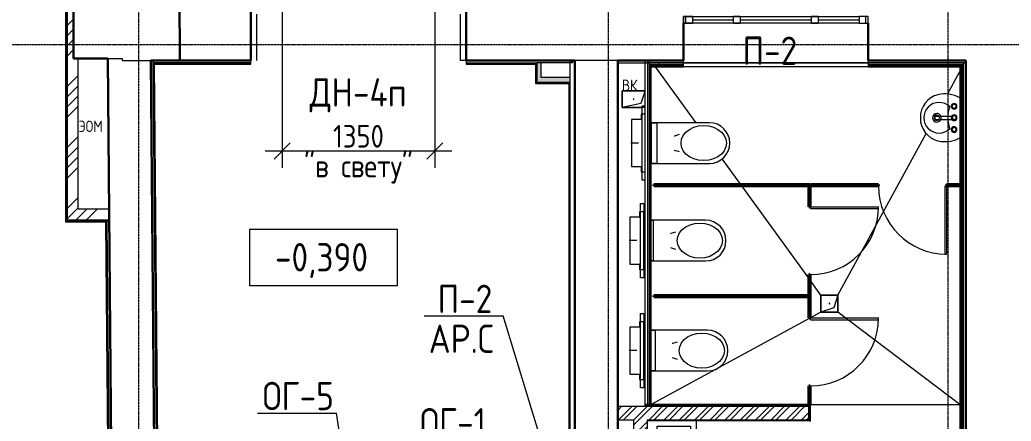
# Model space of a CAD drawing. Header units: millimetres. Extents: x -11345 to 411485, y -9810 to 73012.
# Drawn here: x 34003 to 42759, y 16919 to 20463 of the extents above; entities that cross this region are included whole.
import ezdxf

# ---------------------------------------------------------------- set-up
doc = ezdxf.new("R2010")
doc.units = ezdxf.units.MM
doc.linetypes.add('ADSK_Линия сетки', pattern=[25, 20, -2.5, 0, -2.5])
for name, color, linetype, lineweight in [('_ Окна', 7, 'Continuous', 9), ('Аннотация', 7, 'Continuous', 18), ('Двери', 7, 'Continuous', 9), ('Двери открывание', 7, 'Continuous', 9), ('Марки дверей', 7, 'Continuous', 20), ('Марки окон', 7, 'Continuous', 20), ('Обобщенные модели', 7, 'Continuous', 18), ('Окна', 7, 'Continuous', 9), ('Оси', 253, 'Continuous', 9), ('Отметки', 7, 'Continuous', 9), ('Перекрытие', 7, 'Continuous', 9), ('Размеры', 7, 'Continuous', 5), ('Сантехника', 7, 'Continuous', 18), ('Стены внутренние', 7, 'Continuous', 18), ('Стены несущие', 7, 'Continuous', 30), ('Стены отделка', 7, 'Continuous', 30), ('Стены штриховка', 7, 'Continuous', 9)]:
    doc.layers.add(name, color=color, linetype=linetype, lineweight=lineweight)
doc.styles.add('GOST Common_2', font='GOST_Common.ttf', dxfattribs={"width": 0.9, "height": 250})
doc.styles.add('GOST Common_3', font='GOST_Common.ttf', dxfattribs={"width": 0.9, "height": 250})
doc.styles.add('GOST Common_5', font='GOST_Common.ttf', dxfattribs={"width": 0.9, "height": 100})
doc.styles.add('GOST Common_7', font='GOST_Common.ttf', dxfattribs={"width": 0.9, "height": 200})
doc.dimstyles.new('ADSK_Основной_2_мм', dxfattribs={"dimscale": 304.8, "dimtxt": 201.142999, "dimasz": 0.463911, "dimexe": 0.492126, "dimexo": 0.492126, "dimgap": 0.098425, "dimtad": 1, "dimrnd": 0.01, "dimdsep": 46, "dimtxsty": 'GOST Common_7', "dimblk1": 'OBLIQUE', "dimblk2": 'OBLIQUE', "dimsah": 1, "dimcen": 0.09, "dimdle": 0.492126, "dimazin": 2, "dimtfac": 1, "dimtdec": 4, "dimtix": 1, "dimtmove": 0, "dimatfit": 3, "dimfxl": 1, "dimtvp": 1, "dimtolj": 1, "dimtzin": 0, "dimlwd": 20, "dimlwe": 20, "dimarcsym": 2})
pattern_1 = [(0, (32053.86, 0), (406.4, 101.6), [33.528, -271.272, 33.528, -271.272, -1625.6]), (0, (32053.86, 0), (406.4, 101.6), [-609.6, 33.528, -576.072, 33.528, -271.272, -711.2]), (0, (32053.86, 0), (406.4, 101.6), [-1524, 33.528, -169.672, 33.528, -474.472]), (120, (32206.26, 50.8), (-291.1882, 301.15272), [33.528, -271.272, 33.528, -271.272, -1625.6]), (120, (32206.26, 50.8), (-291.1882, 301.15272), [-609.6, 33.528, -576.072, 33.528, -271.272, -711.2]), (120, (32206.26, 50.8), (-291.1882, 301.15272), [-1524, 33.528, -169.672, 33.528, -474.472]), (240, (32257.06, 254), (-115.2118, -402.75272), [33.528, -271.272, 33.528, -271.272, -1625.6]), (240, (32257.06, 254), (-115.2118, -402.75272), [-609.6, 33.528, -576.072, 33.528, -271.272, -711.2]), (240, (32257.06, 254), (-115.2118, -402.75272), [-1524, 33.528, -169.672, 33.528, -474.472])]

# ---------------------------------------------------------------- blocks, each defined once
blk = doc.blocks.new('SND_Унитаз_Jika_Olymp_с_инсталяцией - Унитаз_ выпуск прямой_ установка на пол_693х360х360_ PN30_12_ ХВ резьба HP DN15_ К гл_ кон П DN100-V4-План 1-го этажа')
at = {"layer": 'Сантехника'}
for p, q in [((0, -61.7), (0, 6.3)), ((-255, -85), (-255, -125)), ((-208, -85), (-255, -85)), ((-208, 0), (-208, -85)), ((208, 0), (-208, 0)), ((208, -85), (208, 0)), ((255, -85), (208, -85)), ((255, -125), (255, -85)), ((-327.5, -94), (327.5, -94)), ((-327.5, -125), (-327.5, -94)), ((327.5, -125), (-327.5, -125)), ((-255, -125), (255, -125)), ((327.5, -94), (327.5, -125)), ((-180, -189), (-180, -687.1)), ((-180, -224), (-180, -189)), ((180, -224), (-180, -224)), ((180, -687.1), (180, -189)), ((180, -189), (180, -224))]:
    blk.add_line(p, q, dxfattribs=at)
at = {"layer": 'Сантехника', "flags": 128}
for points in [[(0, -836.5), (-34.5, -831.5), (-67.3, -816.7), (-96.6, -792.9), (-121.2, -761.2), (-139.7, -723.3), (-151.1, -681), (-155, -636.5), (-151.1, -592), (-139.7, -549.7), (-121.2, -511.8), (-96.6, -480.1), (-67.3, -456.3), (-34.5, -441.5), (0, -436.5)], [(-61.7, -376.2), (-71.7, -411.6), (-75, -420.3)], [(0, -436.5), (34.5, -441.5), (67.3, -456.3), (96.6, -480.1), (121.2, -511.8), (139.7, -549.7), (151.1, -592), (155, -636.5), (151.1, -681), (139.7, -723.3), (121.2, -761.2), (96.6, -792.9), (67.3, -816.7), (34.5, -831.5), (0, -836.5)], [(75, -420.3), (62.3, -378.9), (61.7, -376.2)]]:
    blk.add_lwpolyline(points, dxfattribs=at)
at = {"layer": 'Сантехника'}
blk.add_arc((0, -687.1), 180, 180, 360, dxfattribs=at)
blk = doc.blocks.new('131_Сантехническая перегородка_Дверь - СД-1-3905249-План 1-го этажа')
at = {"layer": 'Двери'}
for p, q in [((769, -8), (785, -8)), ((769, -8), (769, -608)), ((785, -8), (785, -608)), ((769, -608), (785, -608))]:
    blk.add_line(p, q, dxfattribs=at)
at = {"layer": 'Двери открывание'}
blk.add_arc((785, -8), 600, 180, 270, dxfattribs=at)
at = {"layer": 'Обобщенные модели', "lineweight": 40}
for p, q in [((185, -4), (185, 8)), ((970, 8), (785, 8)), ((785, 8), (785, -4)), ((970, -4), (970, 8)), ((785, -4), (970, -4))]:
    blk.add_line(p, q, dxfattribs=at)
blk.add_lwpolyline([(185, 8), (20, 8), (20, -4), (185, -4)], dxfattribs=at)
blk = doc.blocks.new('131_Сантехническая перегородка - СП-3 3-3867703-План 1-го этажа')
at = {"layer": 'Обобщенные модели', "lineweight": 40}
for p, q in [((1380, 8), (0, 8)), ((0, 8), (0, -4)), ((1380, -4), (1380, 8)), ((0, -4), (1380, -4))]:
    blk.add_line(p, q, dxfattribs=at)
blk = doc.blocks.new('131_Сантехническая перегородка_Дверь - СД-1 2-6230466-План 1-го этажа')
at = {"layer": 'Двери'}
for p, q in [((1184, -8), (1200, -8)), ((1184, -8), (1184, -608)), ((1200, -8), (1200, -608)), ((1184, -608), (1200, -608))]:
    blk.add_line(p, q, dxfattribs=at)
at = {"layer": 'Двери открывание'}
blk.add_arc((1200, -8), 600, 180, 270, dxfattribs=at)
at = {"layer": 'Обобщенные модели', "lineweight": 40}
for p, q in [((600, 8), (0, 8)), ((0, 8), (0, -4)), ((600, -4), (600, 8)), ((1311, 8), (1200, 8)), ((1200, 8), (1200, -4)), ((1311, -4), (1311, 8)), ((0, -4), (600, -4)), ((1200, -4), (1311, -4))]:
    blk.add_line(p, q, dxfattribs=at)
blk = doc.blocks.new('SND_Унитаз_Jika_Olymp_с_инсталяцией - Унитаз_ выпуск прямой_ установка на пол_693х360х360_ PN30_12_ ХВ резьба HP DN15_ К гл_ кон П DN100-711300-План 1-го этажа')
at = {"layer": 'Сантехника'}
for p, q in [((0, -61.7), (0, 6.3)), ((-255, -85), (-255, -125)), ((-208, -85), (-255, -85)), ((-208, 0), (-208, -85)), ((208, 0), (-208, 0)), ((208, -85), (208, 0)), ((255, -85), (208, -85)), ((255, -125), (255, -85)), ((-327.5, -94), (327.5, -94)), ((-327.5, -125), (-327.5, -94)), ((327.5, -125), (-327.5, -125)), ((-255, -125), (255, -125)), ((327.5, -94), (327.5, -125)), ((-180, -189), (-180, -670.2)), ((-180, -207.1), (-180, -189)), ((180, -207.1), (-180, -207.1)), ((180, -670.2), (180, -189)), ((180, -189), (180, -207.1))]:
    blk.add_line(p, q, dxfattribs=at)
at = {"layer": 'Сантехника', "flags": 128}
for points in [[(0, -819.6), (-34.5, -814.6), (-67.3, -799.8), (-96.6, -776), (-121.2, -744.3), (-139.7, -706.4), (-151.1, -664.1), (-155, -619.6), (-151.1, -575.1), (-139.7, -532.8), (-121.2, -494.9), (-96.6, -463.3), (-67.3, -439.4), (-34.5, -424.6), (0, -419.6)], [(-61.7, -359.3), (-71.7, -394.8), (-75, -403.4)], [(0, -419.6), (34.5, -424.6), (67.3, -439.4), (96.6, -463.3), (121.2, -494.9), (139.7, -532.8), (151.1, -575.1), (155, -619.6), (151.1, -664.1), (139.7, -706.4), (121.2, -744.3), (96.6, -776), (67.3, -799.8), (34.5, -814.6), (0, -819.6)], [(75, -403.4), (62.3, -362), (61.7, -359.3)]]:
    blk.add_lwpolyline(points, dxfattribs=at)
at = {"layer": 'Сантехника'}
blk.add_arc((0, -670.2), 180, 180, 360, dxfattribs=at)
blk = doc.blocks.new('SND_Унитаз_Jika_Olymp_с_инсталяцией - Унитаз_ выпуск прямой_ установка на пол_693х360х360_ PN30_12_ ХВ резьба HP DN15_ К гл_ кон П DN100-V5-План 1-го этажа')
at = {"layer": 'Сантехника'}
for p, q in [((0, -61.7), (0, 6.3)), ((-255, -85), (-255, -117.1)), ((-208, -85), (-255, -85)), ((-208, 0), (-208, -85)), ((208, 0), (-208, 0)), ((208, -85), (208, 0)), ((255, -85), (208, -85)), ((255, -117.1), (255, -85)), ((-327.5, -94), (327.5, -94)), ((-327.5, -117.1), (-327.5, -94)), ((-180, -174), (-180, -687.1)), ((180, -174), (-180, -174)), ((-180, -174), (180, -174)), ((-180, -224), (-180, -174)), ((-100, -173), (-100, -174)), ((-80, -173), (-100, -173)), ((-80, -173), (-100, -173)), ((-80, -174), (-80, -173)), ((-55, -173), (-55, -174)), ((55, -173), (-55, -173)), ((-53.1, -173), (-55, -173)), ((55, -173), (53.1, -173)), ((55, -174), (55, -173)), ((80, -173), (80, -174)), ((100, -173), (80, -173)), ((100, -173), (80, -173)), ((100, -174), (100, -173)), ((180, -687.1), (180, -174)), ((180, -174), (180, -224)), ((327.5, -94), (327.5, -117.1)), ((180, -224), (-180, -224))]:
    blk.add_line(p, q, dxfattribs=at)
at = {"layer": 'Сантехника', "flags": 128}
for points in [[(0, -836.5), (-34.5, -831.5), (-67.3, -816.7), (-96.6, -792.9), (-121.2, -761.2), (-139.7, -723.3), (-151.1, -681), (-155, -636.5), (-151.1, -592), (-139.7, -549.7), (-121.2, -511.8), (-96.6, -480.1), (-67.3, -456.3), (-34.5, -441.5), (0, -436.5)], [(-61.7, -376.2), (-71.7, -411.6), (-75, -420.3)], [(0, -436.5), (34.5, -441.5), (67.3, -456.3), (96.6, -480.1), (121.2, -511.8), (139.7, -549.7), (151.1, -592), (155, -636.5), (151.1, -681), (139.7, -723.3), (121.2, -761.2), (96.6, -792.9), (67.3, -816.7), (34.5, -831.5), (0, -836.5)], [(75, -420.3), (62.3, -378.9), (61.7, -376.2)]]:
    blk.add_lwpolyline(points, dxfattribs=at)
at = {"layer": 'Сантехника'}
blk.add_arc((0, -687.1), 180, 180, 360, dxfattribs=at)
blk = doc.blocks.new('GM_Отверстие прямоугольное _в плите_ - Отверстие-1400855-План 1-го этажа')
at = {"layer": 'Обобщенные модели'}
for p, q in [((-75, -75), (-75, 75)), ((-75, 75), (75, 75)), ((75, 75), (-75, 75)), ((-75, 75), (-75, -75)), ((-75, -75), (-37.5, 37.5)), ((-37.5, 37.5), (75, 75)), ((75, 75), (75, -75)), ((75, -75), (75, 75)), ((75, -75), (-75, -75)), ((-75, -75), (75, -75))]:
    blk.add_line(p, q, dxfattribs=at)
for start, end in [(360, 180), (180, 360), (60, 165), (300, 360), (195, 270)]:
    blk.add_arc((0, 0), 2.5, start, end, dxfattribs=at)
blk = doc.blocks.new('GM_Отверстие прямоугольное _в плите_ - Отверстие-1433035-План 1-го этажа')
at = {"layer": 'Обобщенные модели'}
for p, q in [((-98.8, 75), (101.2, 75)), ((-98.8, -67.8), (-63.7, 37.5)), ((101.2, 75), (-75.7, 75)), ((-63.7, 37.5), (101.2, 75)), ((101.2, 75), (101.2, -75)), ((101.2, -75), (101.2, 75)), ((101.2, -75), (-98.8, -75)), ((-98.8, -75), (101.2, -75))]:
    blk.add_line(p, q, dxfattribs=at)
for start, end in [(360, 180), (180, 360), (60, 165), (300, 360), (195, 270)]:
    blk.add_arc((0, 0), 2.5, start, end, dxfattribs=at)
blk = doc.blocks.new('ADSK_Умывальник с 3 смесителемями - Умывальник 3-6206144-План 1-го этажа')
at = {"layer": 'Сантехника'}
for p, q in [((935, 0), (935, -420)), ((-885, -370), (-885, -75)), ((-885, -75), (885, -75)), ((885, -75), (885, -370)), ((-500, -180), (-443, -180)), ((0, -180), (57, -180)), ((500, -180), (557, -180)), ((935, -420), (-932.7, -420)), ((885, -370), (-885, -370))]:
    blk.add_line(p, q, dxfattribs=at)
for centre in [(-500, -180), (0, -180), (500, -180)]:
    blk.add_circle(centre, 30, dxfattribs=at)
blk = doc.blocks.new('окно трехпол с фрамугой - 1590-2240_h___нов_ ок12-2116584-План 1-го этажа')
at = {"layer": '_ Окна', "lineweight": 18}
for p, q in [((-815, 75), (-815, 135)), ((-815, 135), (-735, 135)), ((-735, 135), (-735, 75)), ((-375, 75), (-375, 135)), ((-375, 135), (-315, 135)), ((-315, 135), (-315, 75)), ((315, 75), (315, 135)), ((315, 135), (375, 135)), ((375, 135), (375, 75)), ((735, 135), (735, 75)), ((815, 135), (735, 135)), ((815, 75), (815, 135)), ((-735, 75), (-815, 75)), ((-315, 75), (-375, 75)), ((375, 75), (315, 75)), ((735, 75), (815, 75))]:
    blk.add_line(p, q, dxfattribs=at)
at = {"layer": '_ Окна'}
for p, q in [((-795, 75), (-795, 135)), ((-735, 105), (-375, 105)), ((-315, 105), (315, 105)), ((375, 105), (735, 105)), ((795, 75), (795, 135))]:
    blk.add_line(p, q, dxfattribs=at)
at = {"layer": 'Окна'}
for p, q in [((-815, 135), (-815, 75)), ((-735, 135), (-815, 135)), ((-735, 135), (-375, 135)), ((-315, 135), (-375, 135)), ((-315, 135), (315, 135)), ((375, 135), (315, 135)), ((375, 135), (735, 135)), ((815, 135), (735, 135)), ((815, 75), (815, 135)), ((-815, 75), (-735, 75)), ((-375, 75), (-735, 75)), ((-375, 75), (-315, 75)), ((315, 75), (-315, 75)), ((315, 75), (375, 75)), ((735, 75), (375, 75)), ((735, 75), (815, 75))]:
    blk.add_line(p, q, dxfattribs=at)
blk = doc.blocks.new('Sink - Cloakroom - 440 x 350mm-V6-План 1-го этажа')
at = {"layer": 'Сантехника'}
for p, q in [((-15, -214.9), (-15, -70.7)), ((15, -214.9), (15, -70.7))]:
    blk.add_line(p, q, dxfattribs=at)
for centre, radius, start, end in [((53.3, -130.8), 264.4, 150.36495, 193.63505), ((-53.3, -130.8), 264.4, 346.36495, 29.63505), ((53.3, -130.8), 264.4, 150.36495, 193.63505), ((-101.3, -50.7), 25, 0, 180), ((-101.3, -50.7), 25, 180, 0), ((-101.3, -50.7), 17, 360, 180), ((-101.3, -50.7), 17, 180, 360), ((0, -50.7), 25, 0, 180), ((0, -50.7), 25, 180, 0), ((-0.8, -49.2), 16.8, 90, 270), ((-0.8, -49.2), 16.8, 270, 90), ((104.3, -50.7), 25, 360, 180), ((104.3, -50.7), 25, 180, 360), ((104.3, -49.7), 17, 360, 180), ((104.3, -49.7), 17, 180, 360), ((-53.3, -130.8), 264.4, 346.36495, 29.63505), ((0, -183.6), 135, 135.46291, 45.05561), ((-1.6, 160.3), 266.6, 249.19864, 291.31988), ((0, -203.6), 38.6, 360, 180), ((-5.9, -145.1), 203.5, 193.63505, 271.65578), ((-5.9, -145.1), 203.5, 193.63505, 271.65578), ((0, -203.6), 38.6, 180, 360), ((0, -203.6), 23.5, 360, 180), ((0, -203.6), 23.5, 180, 360), ((5.9, -145.1), 203.5, 268.34422, 346.36495), ((5.9, -145.1), 203.5, 268.34422, 346.36495)]:
    blk.add_arc(centre, radius, start, end, dxfattribs=at)
blk.add_ellipse((0, -214.9), major_axis=(-15, 0), ratio=0.428525, start_param=0, end_param=3.141593, dxfattribs=at)
blk = doc.blocks.new('Высотные отметки - Рамка-12095-План 1-го этажа')
at = {"layer": 'Аннотация', "lineweight": 20}
for p, q in [((-6.5, 0), (-6.5, 5)), ((-6.5, 5), (6.5, 5)), ((6.5, 5), (6.5, 0)), ((6.5, 0), (-6.5, 0))]:
    blk.add_line(p, q, dxfattribs=at)
blk = doc.blocks.new('_Oblique')
at = {"color": 0, "linetype": 'ByBlock', "lineweight": -2}
blk.add_line((-0.5, -0.5), (0.5, 0.5), dxfattribs=at)
blk = doc.blocks.new('DIMBLOCK92-План 1-го этажа')
at = {"layer": 'Defpoints', "color": 0, "transparency": 16777216}
for p in [(36318.9, 20804.4), (37668.9, 20804.4), (37668.9, 19304.3)]:
    blk.add_point(p, dxfattribs=at)
at = {"layer": 'Размеры', "color": 0, "transparency": 16777216}
for p, q in [((36318.9, 20654.4), (36318.9, 19154.3)), ((37668.9, 20654.4), (37668.9, 19154.3)), ((36168.9, 19304.3), (37818.9, 19304.3))]:
    blk.add_line(p, q, dxfattribs=at)
at = {"layer": 'Размеры', "color": 0, "transparency": 16777216, "xscale": 141.4, "yscale": 141.4, "zscale": 141.4, "rotation": 180}
blk.add_blockref('_Oblique', (36318.9, 19304.3), dxfattribs=at)
at = {"layer": 'Размеры', "color": 0, "transparency": 16777216, "xscale": 141.4, "yscale": 141.4, "zscale": 141.4}
blk.add_blockref('_Oblique', (37668.9, 19304.3), dxfattribs=at)
at = {"layer": 'Размеры', "color": 0, "lineweight": 20, "transparency": 16777216, "char_height": 200, "width": 1251.859, "attachment_point": 5, "style": 'GOST Common_7'}
for s, insert in [('\\A1;1350', (36993.9, 19434.3)), ('\\A1;"в свету"', (36993.9, 19144.3))]:
    blk.add_mtext(s, dxfattribs=dict(at, insert=insert))
blk = doc.blocks.new('ADSK_Аннотация_Текст_сВыноской - Текст с выноской 2-3161909-План 1-го этажа')
at = {"layer": 'Аннотация', "lineweight": 20}
blk.add_line((-3.5, 0), (3.5, 0), dxfattribs=at)
blk = doc.blocks.new('оси')
at = {"layer": 'Оси', "linetype": 'ADSK_Линия сетки'}
for p, q in [((9500, -6855.047), (9500, 46377.998)), ((13650, -6855.047), (13650, 23512.013)), ((16650, -6855.047), (16650, 23512.013)), ((-5146.135, 22400), (62505.288, 22400))]:
    blk.add_line(p, q, dxfattribs=at)

msp = doc.modelspace()

# ---------------------------------------------------------------- hatches: boundary and pattern name
at = {"layer": 'Стены внутренние', "lineweight": 9}
h = msp.add_hatch(dxfattribs=at)
h.set_pattern_fill('ANSI34', color=256, scale=20, style=0)
h.paths.add_polyline_path([(34418.15487, 20651.3417), (34478.15487, 20651.3417), (34478.15487, 20121.3417), (34518.15487, 20121.3417), (34518.15487, 18689.3417), (34418.15487, 18689.3417)])
at = {"layer": 'Стены внутренние'}
for points in [[(38608.86393, 19953.02494), (38608.86393, 20082.52494), (38568.86393, 20082.52494), (38568.86393, 19953.02494)], [(38568.86393, 19913.02494), (38863.86393, 19913.02494), (38863.86393, 19953.02494), (38568.86393, 19953.02494), (38568.86393, 19931.95623)]]:
    msp.add_hatch(color=256, dxfattribs=at).paths.add_polyline_path(points)
at = {"layer": 'Стены внутренние', "lineweight": 9}
h = msp.add_hatch(dxfattribs=at)
h.set_pattern_fill('FP_12', color=256, style=0, pattern_type=2)
h.set_pattern_definition(pattern_1)
h.paths.add_polyline_path([(41957.29929, 20066.65884), (42338.86393, 20066.65884), (42338.86393, 20081.65884), (41495.51306, 20081.65884), (41496.51306, 20066.65884), (41638.46843, 20066.65884)])
h.paths.add_polyline_path([(39567.03474, 20066.65884), (39865.51306, 20066.65884), (39865.51306, 20081.65884), (39563.86393, 20081.65884), (39563.86393, 20066.65884)])
h = msp.add_hatch(dxfattribs=at)
h.set_pattern_fill('FP_12', color=256, style=0, pattern_type=2)
h.set_pattern_definition(pattern_1)
h.paths.add_polyline_path([(42323.86393, 12995.28281), (42338.86393, 12995.28281), (42338.46601, 20065.15884), (42323.86393, 20065.15884), (42323.86393, 13376.89884)])
h = msp.add_hatch(dxfattribs=at)
h.set_pattern_fill('ANSI34', color=256, scale=20, style=0)
h.paths.add_polyline_path([(34792.29287, 18689.3417), (34791.45314, 18789.3417), (34518.15487, 18789.3417), (34518.15487, 18689.3417)])
at = {"layer": 'Стены штриховка'}
h = msp.add_hatch(dxfattribs=at)
h.set_pattern_fill('ANSI32', color=256, scale=10)
h.paths.add_polyline_path([(40972.19423, 17050.22422), (39523.86393, 17050.22422), (39523.86393, 17050.23936), (39283.86393, 17050.23936), (39283.86393, 16930.22422), (39423.86393, 16930.22422), (39423.86393, 15051.80063), (39543.86393, 15051.80063), (39543.86393, 16930.22422), (40972.19423, 16930.22422)])
h.paths.add_polyline_path([(41102.0451, 15051.80063), (39283.86393, 15051.80063), (39283.86393, 14931.80063), (40982.0451, 14931.80063), (40982.0451, 12945), (41102.0451, 12945)])
h.paths.add_polyline_path([(41102.0451, 12945), (40982.0451, 12945), (40982.0451, 12663.78281), (41102.0451, 12663.78281)])

# ---------------------------------------------------------------- linework, layer by layer
at = {"layer": 'Аннотация', "lineweight": 20}
for p, q in [((38857.4473, 15926.00255), (38273.31203, 17848.27914)), ((37032.47795, 15458.62612), (36800.78368, 16990.28168))]:
    msp.add_line(p, q, dxfattribs=at)
at = {"layer": 'Двери'}
for p, q in [((40987.86393, 18796.23936), (40987.86393, 18812.23936)), ((40987.86393, 18812.23936), (41587.86393, 18812.23936)), ((40987.86393, 18796.23936), (41587.86393, 18796.23936)), ((41587.86393, 18796.23936), (41587.86393, 18812.23936))]:
    msp.add_line(p, q, dxfattribs=at)
at = {"layer": 'Двери открывание'}
msp.add_arc((40987.86393, 18812.23936), 600, 270, 0, dxfattribs=at)
at = {"layer": 'Обобщенные модели', "lineweight": 40}
for p, q in [((40983.86393, 18997.23936), (40971.86393, 18997.23936)), ((40971.86393, 18997.23936), (40971.86393, 18812.23936)), ((40983.86393, 18812.23936), (40983.86393, 18997.23936)), ((40971.86393, 18812.23936), (40983.86393, 18812.23936)), ((40983.86393, 18212.23936), (40971.86393, 18212.23936))]:
    msp.add_line(p, q, dxfattribs=at)
msp.add_lwpolyline([(40971.86393, 18212.23936), (40971.86393, 18027.23936), (40983.86393, 18027.23936), (40983.86393, 18212.23936)], dxfattribs=at)
at = {"layer": 'Перекрытие'}
for p, q in [((36093.86393, 20511.50874), (36093.86393, 20102.52494)), ((37893.86393, 20102.52494), (37893.86393, 20511.50874)), ((37943.86393, 20102.52494), (37893.86393, 20102.52494)), ((39976.23059, 19554.15895), (39617.89733, 20048.65884)), ((42197.50656, 19806.94109), (42305.86393, 20005.43645)), ((41228.86393, 18032.52494), (42007.71039, 19459.26138)), ((40371.08048, 19009.2661), (40206.83221, 19235.92871)), ((40971.86393, 18180.18494), (40379.77614, 18997.2661)), ((41078.86393, 18032.52494), (40983.86393, 18163.62494)), ((41078.86393, 17882.52494), (39578.86393, 17065.23936)), ((42305.86393, 17065.23936), (41228.86393, 17882.52494)), ((40987.19423, 17065.23936), (42305.86393, 17065.23936))]:
    msp.add_line(p, q, dxfattribs=at)
at = {"layer": 'Стены внутренние'}
for p, q in [((41495.51306, 20082.52494), (39865.51306, 20082.52494)), ((39865.51306, 20081.65884), (41495.51306, 20081.65884)), ((41495.51306, 20048.65884), (39865.51306, 20048.65884))]:
    msp.add_line(p, q, dxfattribs=at)
at = {"layer": 'Стены несущие'}
for p, q in [((35406.78648, 21860.51992), (35415.72217, 20102.52494)), ((34418.15487, 20651.3417), (34418.15487, 18689.3417)), ((34478.15487, 20631.3417), (34478.15487, 20121.3417)), ((36043.86393, 20102.52494), (36043.86393, 20612.52494)), ((37943.86393, 20102.52494), (37943.86393, 20612.52494)), ((39865.51306, 20102.52494), (39865.51306, 20432.52494)), ((41495.51306, 20432.52494), (41495.51306, 20102.52494)), ((34478.15487, 20121.3417), (34780.26789, 20121.3417)), ((34780.26789, 20121.3417), (34842.05179, 12763.78281)), ((36043.86393, 20102.52494), (35160.4393, 20102.52494)), ((35222.90492, 12663.78281), (35160.4393, 20102.52494)), ((38903.86393, 20102.52494), (37943.86393, 20102.52494)), ((38903.86393, 20102.52494), (38903.86393, 12663.78281)), ((39283.86393, 20102.52494), (39865.51306, 20102.52494)), ((39283.86393, 12663.78281), (39283.86393, 20102.52494)), ((42358.86393, 20102.52494), (41495.51306, 20102.52494)), ((42358.86393, 20102.52494), (42358.86393, 12663.78281)), ((34418.15487, 18689.3417), (34792.29287, 18689.3417))]:
    msp.add_line(p, q, dxfattribs=at)
at = {"layer": 'Стены отделка', "lineweight": 9}
for p, q in [((34406.15487, 20663.3417), (34406.15487, 18679.3417)), ((34518.15487, 18789.3417), (34518.15487, 20121.3417)), ((34780.26479, 20121.71092), (34760.26549, 20121.54298)), ((34760.26549, 20121.54298), (34760.26718, 20121.3417)), ((34842.05179, 12763.78281), (34780.26479, 20121.71092)), ((35180.43859, 20102.69288), (35160.4393, 20102.52494)), ((35160.4393, 20102.52494), (35222.90492, 12663.78281)), ((35242.90422, 12663.95075), (35180.43859, 20102.69288)), ((35180.43859, 20102.52494), (35180.43859, 20082.52494)), ((35180.43859, 20082.52494), (35190.6083, 20082.52494)), ((35254.46939, 12715.78281), (35192.70914, 20070.52494)), ((35192.70914, 20070.52494), (36043.86393, 20070.52494)), ((36043.86393, 20070.52494), (36043.86393, 20102.52494)), ((37943.86393, 20102.52494), (37943.86393, 20070.52494)), ((37943.86393, 20070.52494), (38556.86393, 20070.52494)), ((38556.86393, 20070.52494), (38556.86393, 19903.02494)), ((38568.86393, 20082.52494), (38568.86393, 19913.02494)), ((38883.86393, 20082.52494), (38568.86393, 20082.52494)), ((38608.86393, 19953.02494), (38608.86393, 20082.52494)), ((38903.86393, 20092.52404), (38863.86393, 20092.52404)), ((38863.86393, 12706.83861), (38863.86393, 20092.52404)), ((38883.86393, 20082.52494), (38883.86393, 20102.52494)), ((39283.86393, 20082.52494), (39865.51306, 20082.52494)), ((39523.86393, 20101.65884), (39523.86393, 17050.23936)), ((39563.86393, 20101.65884), (39523.86393, 20101.65884)), ((39865.51306, 20081.65884), (39560.74756, 20081.65884)), ((39560.74756, 20081.65884), (39560.74756, 20048.65884)), ((39563.86393, 17050.22422), (39563.86393, 20101.65884)), ((39578.86393, 17050.22422), (39578.86393, 20066.65884)), ((39865.51306, 20082.52494), (39865.51306, 20102.52494)), ((39865.51306, 20048.65884), (39865.51306, 20081.65884)), ((41495.51306, 20102.52494), (41495.51306, 20082.52494)), ((41495.51306, 20082.52494), (42358.86393, 20082.52494)), ((42358.86393, 20081.65884), (41495.51306, 20081.65884)), ((41495.51306, 20081.65884), (41495.51306, 20048.65884)), ((42338.86393, 20065.15884), (42305.86393, 20065.15884)), ((42305.86393, 20065.15884), (42305.86393, 12720.28281)), ((42338.86393, 12663.78281), (42338.86393, 20081.65884)), ((39560.74756, 20048.65884), (39865.51306, 20048.65884)), ((41495.51306, 20048.65884), (42338.86393, 20048.65884)), ((38558.86393, 19901.02494), (38851.86393, 19901.02494)), ((38568.86393, 19913.02494), (38863.86393, 19913.02494)), ((38863.86393, 19953.02494), (38608.86393, 19953.02494)), ((38851.86393, 19901.02494), (38851.86393, 14138.56043)), ((34791.45314, 18789.3417), (34518.15487, 18789.3417)), ((34408.15487, 18677.3417), (34762.3911, 18677.51811)), ((34760.39104, 18677.51711), (34809.78195, 12795.78281)), ((34772.37614, 18679.3417), (34822.0525, 12763.61487)), ((39283.86393, 17050.23936), (40972.19423, 17050.23936)), ((40987.19423, 17065.23936), (39523.78235, 17065.23936)), ((40972.19423, 17050.22422), (39563.86393, 17050.22422)), ((40972.19423, 16930.22422), (40972.19423, 17050.22422)), ((40987.19423, 16915.22422), (40987.19423, 17065.23936)), ((39423.86393, 16930.22422), (39423.86393, 15051.80063)), ((39543.86393, 16930.22422), (40972.19423, 16930.22422))]:
    msp.add_line(p, q, dxfattribs=at)
at = {"layer": 'Стены штриховка'}
for p, q in [((34408.15487, 20663.3417), (34408.15487, 18679.3417)), ((34780.26789, 20121.3417), (34905.61994, 20121.3417)), ((34905.61994, 20121.3417), (34905.71558, 20102.52494)), ((34905.71558, 20102.52494), (35160.4393, 20102.52494)), ((36043.86393, 20082.52494), (35190.6083, 20082.52494)), ((35252.48611, 12713.78281), (35190.69227, 20072.52494)), ((35190.69227, 20072.52494), (36043.86393, 20072.52494)), ((37943.86393, 20082.52494), (38568.86393, 20082.52494)), ((37943.86393, 20072.52494), (38558.86393, 20072.52494)), ((38558.86393, 20072.52494), (38558.86393, 19901.02494)), ((39283.86393, 20102.52494), (38903.86393, 20102.52494)), ((39550.86393, 17050.23936), (39550.86393, 20101.65884)), ((39560.74756, 20066.65884), (39865.51306, 20066.65884)), ((39560.74756, 20057.65884), (39865.51306, 20057.65884)), ((39569.86393, 17050.22422), (39569.86393, 20066.65884)), ((41495.51306, 20066.65884), (42338.86393, 20066.65884)), ((41495.51306, 20057.65884), (42338.86393, 20057.65884)), ((42314.86393, 20065.15884), (42314.86393, 12720.28281)), ((42323.86393, 20065.15884), (42323.86393, 12720.28281)), ((38556.86393, 19903.02494), (38853.86393, 19903.02494)), ((38556.86393, 19903.02494), (38556.86393, 19901.02494)), ((38556.86393, 19901.02494), (38558.86393, 19901.02494)), ((38853.86393, 19903.02494), (38853.86393, 14138.56043)), ((34406.15487, 18679.3417), (34406.15487, 18677.3417)), ((34406.15487, 18677.3417), (34408.15487, 18677.3417)), ((34408.15487, 18679.3417), (34772.37614, 18679.3417)), ((34418.15487, 18689.3417), (34418.15487, 18691.3417)), ((34420.15487, 18689.3417), (34418.15487, 18689.3417)), ((34762.37579, 18679.3417), (34811.79881, 12793.78281)), ((40978.19423, 17056.23936), (39523.78235, 17056.23936)), ((40978.19423, 16924.22422), (40978.19423, 17056.23936)), ((39283.86393, 16930.22422), (39423.86393, 16930.22422)), ((39543.86393, 16930.22422), (39543.86393, 15051.80063)), ((39543.86393, 16924.22422), (40978.19423, 16924.22422))]:
    msp.add_line(p, q, dxfattribs=at)

# ---------------------------------------------------------------- block references
msp.add_blockref('оси', (25553.42928, -2155))
at = {"layer": 'Аннотация', "lineweight": 20, "xscale": 100, "yscale": 100, "zscale": 100}
for p in [(37923.31203, 17848.27914), (36450.78368, 16990.28168)]:
    msp.add_blockref('ADSK_Аннотация_Текст_сВыноской - Текст с выноской 2-3161909-План 1-го этажа', p, dxfattribs=at)
at = {"layer": 'Обобщенные модели'}
for name, p, rotation in [('GM_Отверстие прямоугольное _в плите_ - Отверстие-1433035-План 1-го этажа', (39425.05811, 19762), 180), ('131_Сантехническая перегородка_Дверь - СД-1-3905249-План 1-го этажа', (40979.86393, 17045.23936), 89.99999999997657), ('GM_Отверстие прямоугольное _в плите_ - Отверстие-1400855-План 1-го этажа', (41153.86393, 17957.52494), 180)]:
    msp.add_blockref(name, p, dxfattribs=dict(at, rotation=rotation))
for name, p in [('131_Сантехническая перегородка - СП-3 3-3867703-План 1-го этажа', (39601.86393, 19001.2661)), ('131_Сантехническая перегородка_Дверь - СД-1 2-6230466-План 1-го этажа', (40987.86393, 19001.2661)), ('131_Сантехническая перегородка - СП-3 3-3867703-План 1-го этажа', (39603.86393, 18019.23936))]:
    msp.add_blockref(name, p, dxfattribs=at)
at = {"layer": 'Окна'}
msp.add_blockref('окно трехпол с фрамугой - 1590-2240_h___нов_ ок12-2116584-План 1-го этажа', (40680.51306, 20357.52494), dxfattribs=at)
at = {"layer": 'Отметки', "lineweight": 20, "xscale": 99.99999999999993, "yscale": 99.99999999999993, "zscale": 99.99999999999993}
msp.add_blockref('Высотные отметки - Рамка-12095-План 1-го этажа', (36684.66349, 18114.31305), dxfattribs=at)
at = {"layer": 'Сантехника'}
for name, p, rotation in [('Sink - Cloakroom - 440 x 350mm-V6-План 1-го этажа', (42305.86393, 19597.73936), 269.9999999999997), ('SND_Унитаз_Jika_Olymp_с_инсталяцией - Унитаз_ выпуск прямой_ установка на пол_693х360х360_ PN30_12_ ХВ резьба HP DN15_ К гл_ кон П DN100-V5-План 1-го этажа', (39406.74756, 19374.15884), 90.00000000000037), ('SND_Унитаз_Jika_Olymp_с_инсталяцией - Унитаз_ выпуск прямой_ установка на пол_693х360х360_ PN30_12_ ХВ резьба HP DN15_ К гл_ кон П DN100-711300-План 1-го этажа', (39389.86393, 18513.02494), 90.00000000000037), ('SND_Унитаз_Jika_Olymp_с_инсталяцией - Унитаз_ выпуск прямой_ установка на пол_693х360х360_ PN30_12_ ХВ резьба HP DN15_ К гл_ кон П DN100-V4-План 1-го этажа', (39389.86393, 17541.65884), 90.00000000000037), ('ADSK_Умывальник с 3 смесителемями - Умывальник 3-6206144-План 1-го этажа', (39555.86393, 15990.22422), 89.99999999999945)]:
    msp.add_blockref(name, p, dxfattribs=dict(at, rotation=rotation))

# ---------------------------------------------------------------- texts
at = {"layer": 'Аннотация', "color": 251, "lineweight": 9, "true_color": 0x4b4b4b, "char_height": 100, "attachment_point": 1, "line_spacing_factor": 1.022766, "style": 'GOST Common_5'}
for s, insert, width in [('\\pxt3.6,7.2,10.8,14.4,18,21.6,25.2,28.8,32.4,36,39.6,43.2,46.8,50.4,54,57.6,61.2,64.8,68.4,72,75.6,79.2,82.8,86.4,90,93.6,97.2,100.8,104.4,108,111.6,115.2;{ВК}', (39320.68653, 19934.37971), 156.348), ('\\pxt3.6,7.2,10.8,14.4,18,21.6,25.2,28.8,32.4,36,39.6,43.2,46.8,50.4,54,57.6,61.2,64.8,68.4,72,75.6,79.2,82.8,86.4,90,93.6,97.2,100.8,104.4,108,111.6,115.2;{ЭОМ}', (34522.41981, 19572.12887), 240.885)]:
    msp.add_mtext(s, dxfattribs=dict(at, insert=insert, width=width))
at = {"layer": 'Аннотация', "lineweight": 9, "char_height": 250, "line_spacing_factor": 1.022766, "style": 'GOST Common_2'}
for s, insert, width, attachment_point in [('\\pxqc,t4.572,9.144,13.716,18.288,22.86,27.432,32.004,36.576,41.148,45.72,50.292,54.864,59.436,64.008,68.58,73.152,77.724,82.296,86.868,91.44,96.012,100.584,105.156,109.728,114.3,118.872,123.444,128.016,132.588,137.16,141.732,146.304;{П-2}', (37934.56528, 17998.64022), 505.8, 5), ('\\pxqc,t4.572,9.144,13.716,18.288,22.86,27.432,32.004,36.576,41.148,45.72,50.292,54.864,59.436,64.008,68.58,73.152,77.724,82.296,86.868,91.44,96.012,100.584,105.156,109.728,114.3,118.872,123.444,128.016,132.588,137.16,141.732,146.304;{АР.С}', (37903.31528, 17771.32114), 612.9, 2), ('\\pxqc,t4.572,9.144,13.716,18.288,22.86,27.432,32.004,36.576,41.148,45.72,50.292,54.864,59.436,64.008,68.58,73.152,77.724,82.296,86.868,91.44,96.012,100.584,105.156,109.728,114.3,118.872,123.444,128.016,132.588,137.16,141.732,146.304;{ОГ-5}', (36461.58693, 17140.64276), 666.9, 5), ('\\pxqc,t4.572,9.144,13.716,18.288,22.86,27.432,32.004,36.576,41.148,45.72,50.292,54.864,59.436,64.008,68.58,73.152,77.724,82.296,86.868,91.44,96.012,100.584,105.156,109.728,114.3,118.872,123.444,128.016,132.588,137.16,141.732,146.304;{ОГ-1}', (37828.50797, 16908.74298), 619.2, 5)]:
    msp.add_mtext(s, dxfattribs=dict(at, insert=insert, width=width, attachment_point=attachment_point))
at = {"layer": 'Марки дверей', "lineweight": 9, "insert": (36990.25653, 19796.12267), "char_height": 250, "width": 887.4, "attachment_point": 5, "line_spacing_factor": 1.022766, "style": 'GOST Common_2'}
msp.add_mtext('\\pxqc,t1.8,3.6,5.4,7.2,9,10.8,12.6,14.4,16.2,18,19.8,21.6,23.4,25.2,27,28.8,30.6,32.4,34.2,36,37.8,39.6,41.4,43.2,45,46.8,48.6,50.4,52.2,54,55.8,57.6;{ДН-4п}', dxfattribs=at)
at = {"layer": 'Марки окон', "lineweight": 9, "insert": (40627.70877, 20189.59916), "char_height": 250, "width": 505.8, "attachment_point": 5, "line_spacing_factor": 1.022766, "style": 'GOST Common_2'}
msp.add_mtext('\\pxqc,t1.8,3.6,5.4,7.2,9,10.8,12.6,14.4,16.2,18,19.8,21.6,23.4,25.2,27,28.8,30.6,32.4,34.2,36,37.8,39.6,41.4,43.2,45,46.8,48.6,50.4,52.2,54,55.8,57.6;{П-2}', dxfattribs=at)
at = {"layer": 'Отметки', "lineweight": 20, "insert": (36255.98742, 18491.02013), "char_height": 250, "width": 1028.8225687, "attachment_point": 1, "line_spacing_factor": 1.022761, "style": 'GOST Common_3'}
msp.add_mtext('-0,390', dxfattribs=at)

# ---------------------------------------------------------------- dimensions: what is measured, and where the dimension line sits
at = {"layer": 'Размеры', "lineweight": 20}
dim = msp.add_linear_dim(base=(37668.86393, 19304.25423), p1=(36318.86393, 20804.40278), p2=(37668.86393, 20804.40278), text='<>\\X"в свету"', dimstyle='ADSK_Основной_2_мм', override={"dimpost": '<>', "dimfxl": 1350, "dimlwd": 65535, "dimlwe": 65535}, dxfattribs=at)
dim.commit()
dim.dimension.update_dxf_attribs({"geometry": 'DIMBLOCK92-План 1-го этажа', "text_midpoint": (36993.86393, 19304.25423)})

doc.saveas('drawing.dxf')
